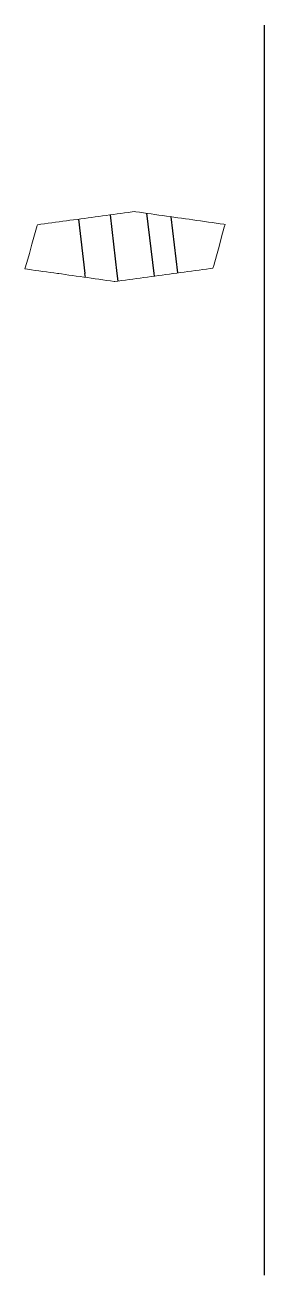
# Model space of a CAD drawing. Header units: millimetres. Extents: x -89049 to 410567, y -307459 to -100425.
# Drawn here: x -82380 to -73673, y -307459 to -261959 of the extents above; entities that cross this region are included whole.
import ezdxf

# ---------------------------------------------------------------- set-up
doc = ezdxf.new("R2010")
doc.units = ezdxf.units.MM
doc.layers.add('交线2', color=6, linetype='Continuous')
doc.layers.add('标注', color=4, linetype='Continuous', lineweight=13)

msp = doc.modelspace()

# ---------------------------------------------------------------- linework, layer by layer
msp.add_line((-73672.8, -261958.8), (-73672.8, -307458.8))
at = {"layer": '交线2'}
for p, q in [((-79283, -268871.8), (-79033.1, -271008.8)), ((-77950, -268812.6), (-77690.5, -271008.8)), ((-80432.7, -269026.7), (-80198.5, -271008.8)), ((-76814.3, -270984.5), (-77058.5, -268938.5)), ((-80180.2, -271145), (-80198.5, -271008.8)), ((-79033.1, -271008.8), (-78996.9, -271281.1)), ((-77690.5, -271008.8), (-77677.9, -271102.3))]:
    msp.add_line(p, q, dxfattribs=at)
at = {"layer": '标注'}
for p, q in [((-79555.1, -268908.7), (-79422.3, -268890.8)), ((-79422.3, -268890.8), (-79289.1, -268872.8)), ((-79289.1, -268872.8), (-79155.5, -268854.7)), ((-79155.5, -268854.7), (-79021.5, -268836.5)), ((-79021.5, -268836.5), (-78886.9, -268818.2)), ((-78886.9, -268818.2), (-78751.9, -268799.9)), ((-78751.9, -268799.9), (-78616.6, -268781.6)), ((-78616.6, -268781.6), (-78481.1, -268763.2)), ((-78481.1, -268763.2), (-78389.8, -268750.8)), ((-78389.8, -268750.8), (-78343.9, -268757.2)), ((-78343.9, -268757.2), (-78203.5, -268777)), ((-78203.5, -268777), (-78063.2, -268796.7)), ((-78063.2, -268796.7), (-77923.2, -268816.5)), ((-77923.2, -268816.5), (-77783.6, -268836.2)), ((-77783.6, -268836.2), (-77644.4, -268855.9)), ((-77644.4, -268855.9), (-77505.6, -268875.5)), ((-77505.6, -268875.5), (-77367.1, -268895)), ((-77367.1, -268895), (-77228.8, -268914.6)), ((-82030.4, -269592.9), (-81935.6, -269253)), ((-81935.6, -269253), (-81928.3, -269226.8)), ((-81928.3, -269226.8), (-81804.6, -269210.3)), ((-81804.6, -269210.3), (-81670.7, -269192.3)), ((-81670.7, -269192.3), (-81536.9, -269174.4)), ((-81536.9, -269174.4), (-81403.4, -269156.6)), ((-81403.4, -269156.6), (-81270.2, -269138.8)), ((-81270.2, -269138.8), (-81137.5, -269121.1)), ((-81137.5, -269121.1), (-81005.2, -269103.4)), ((-81005.2, -269103.4), (-80873.1, -269085.8)), ((-80873.1, -269085.8), (-80741.3, -269068.1)), ((-80741.3, -269068.1), (-80609.6, -269050.4)), ((-80609.6, -269050.4), (-80478.1, -269032.7)), ((-80478.1, -269032.7), (-80346.5, -269015)), ((-80346.5, -269015), (-80215, -268997.4)), ((-80215, -268997.4), (-80083.4, -268979.7)), ((-80083.4, -268979.7), (-79951.6, -268962)), ((-79951.6, -268962), (-79819.7, -268944.3)), ((-79819.7, -268944.3), (-79687.5, -268926.5)), ((-79687.5, -268926.5), (-79555.1, -268908.7)), ((-77228.8, -268914.6), (-77090.6, -268934.1)), ((-77090.6, -268934.1), (-76952.4, -268953.6)), ((-76952.4, -268953.6), (-76814.2, -268973.1)), ((-76814.2, -268973.1), (-76676, -268992.6)), ((-76676, -268992.6), (-76537.6, -269012.2)), ((-76537.6, -269012.2), (-76399, -269031.8)), ((-76399, -269031.8), (-76260.1, -269051.6)), ((-76260.1, -269051.6), (-76120.8, -269071.4)), ((-76120.8, -269071.4), (-75981.2, -269091.2)), ((-75981.2, -269091.2), (-75841.1, -269111.1)), ((-75841.1, -269111.1), (-75700.6, -269131.1)), ((-75700.6, -269131.1), (-75559.5, -269151.2)), ((-75559.5, -269151.2), (-75418, -269171.3)), ((-75418, -269171.3), (-75276.2, -269191.5)), ((-75276.2, -269191.5), (-75134.1, -269211.7)), ((-75120.4, -269321), (-75216.3, -269668.7)), ((-75134.1, -269211.7), (-75092, -269217.7)), ((-75092, -269217.7), (-75120.4, -269321)), ((-82125.3, -269932.2), (-82030.4, -269592.9)), ((-75216.3, -269668.7), (-75312.4, -270015.8)), ((-82220.3, -270270.7), (-82125.3, -269932.2)), ((-75312.4, -270015.8), (-75408.4, -270362.8)), ((-82380.2, -270838.9), (-82315.3, -270608.6)), ((-82315.3, -270608.6), (-82220.3, -270270.7)), ((-75504.4, -270709.9), (-75531.7, -270808.6)), ((-75408.4, -270362.8), (-75504.4, -270709.9)), ((-82380.2, -270838.9), (-82285.8, -270851.9)), ((-82285.8, -270851.9), (-82147.5, -270871)), ((-82147.5, -270871), (-82009.4, -270890.1)), ((-82009.4, -270890.1), (-81871.7, -270909.1)), ((-81871.7, -270909.1), (-81734.5, -270928.1)), ((-81734.5, -270928.1), (-81597.9, -270947.1)), ((-81597.9, -270947.1), (-81461.7, -270965.9)), ((-81461.7, -270965.9), (-81325.8, -270984.7)), ((-81325.8, -270984.7), (-81190.3, -271003.4)), ((-81190.3, -271003.4), (-81151.4, -271008.8)), ((-81151.4, -271008.8), (-81054.6, -271022.3)), ((-81054.6, -271022.3), (-80919, -271041.2)), ((-80919, -271041.2), (-80783.4, -271060.2)), ((-80783.4, -271060.2), (-80647.6, -271079.2)), ((-80647.6, -271079.2), (-80511.7, -271098.2)), ((-80511.7, -271098.2), (-80375.6, -271117.4)), ((-80375.6, -271117.4), (-80239.1, -271136.6)), ((-80239.1, -271136.6), (-80102.2, -271155.8)), ((-80102.2, -271155.8), (-79964.8, -271175.2)), ((-79964.8, -271175.2), (-79826.9, -271194.6)), ((-78319.1, -271189.2), (-78185.2, -271171)), ((-78185.2, -271171), (-78051.7, -271152.9)), ((-78051.7, -271152.9), (-77918.3, -271134.9)), ((-77918.3, -271134.9), (-77785, -271116.8)), ((-77785, -271116.8), (-77651.8, -271098.7)), ((-77651.8, -271098.7), (-77518.7, -271080.5)), ((-77518.7, -271080.5), (-77385.5, -271062.4)), ((-77385.5, -271062.4), (-77252.2, -271044.2)), ((-77252.2, -271044.2), (-77118.8, -271026)), ((-77118.8, -271026), (-76992.4, -271008.8)), ((-76992.4, -271008.8), (-76985.2, -271007.8)), ((-76985.2, -271007.8), (-76851.2, -270989.5)), ((-76851.2, -270989.5), (-76716.9, -270971.2)), ((-76716.9, -270971.2), (-76582.3, -270952.8)), ((-76582.3, -270952.8), (-76447.3, -270934.4)), ((-76447.3, -270934.4), (-76312, -270915.9)), ((-76312, -270915.9), (-76176.3, -270897.2)), ((-76176.3, -270897.2), (-76040.2, -270878.5)), ((-76040.2, -270878.5), (-75903.6, -270859.7)), ((-75903.6, -270859.7), (-75766.8, -270840.9)), ((-75766.8, -270840.9), (-75629.8, -270822.1)), ((-75629.8, -270822.1), (-75531.7, -270808.6)), ((-79826.9, -271194.6), (-79688.3, -271214.1)), ((-79688.3, -271214.1), (-79549.1, -271233.8)), ((-79549.1, -271233.8), (-79409.3, -271253.5)), ((-79409.3, -271253.5), (-79269.1, -271273.3)), ((-79269.1, -271273.3), (-79128.6, -271293.2)), ((-79128.6, -271293.2), (-79108, -271296.1)), ((-79108, -271296.1), (-78992.6, -271280.5)), ((-78992.6, -271280.5), (-78857.5, -271262.1)), ((-78857.5, -271262.1), (-78722.4, -271243.8)), ((-78722.4, -271243.8), (-78587.6, -271225.5)), ((-78587.6, -271225.5), (-78453.2, -271207.3)), ((-78453.2, -271207.3), (-78319.1, -271189.2))]:
    msp.add_line(p, q, dxfattribs=at)

doc.saveas('drawing.dxf')
